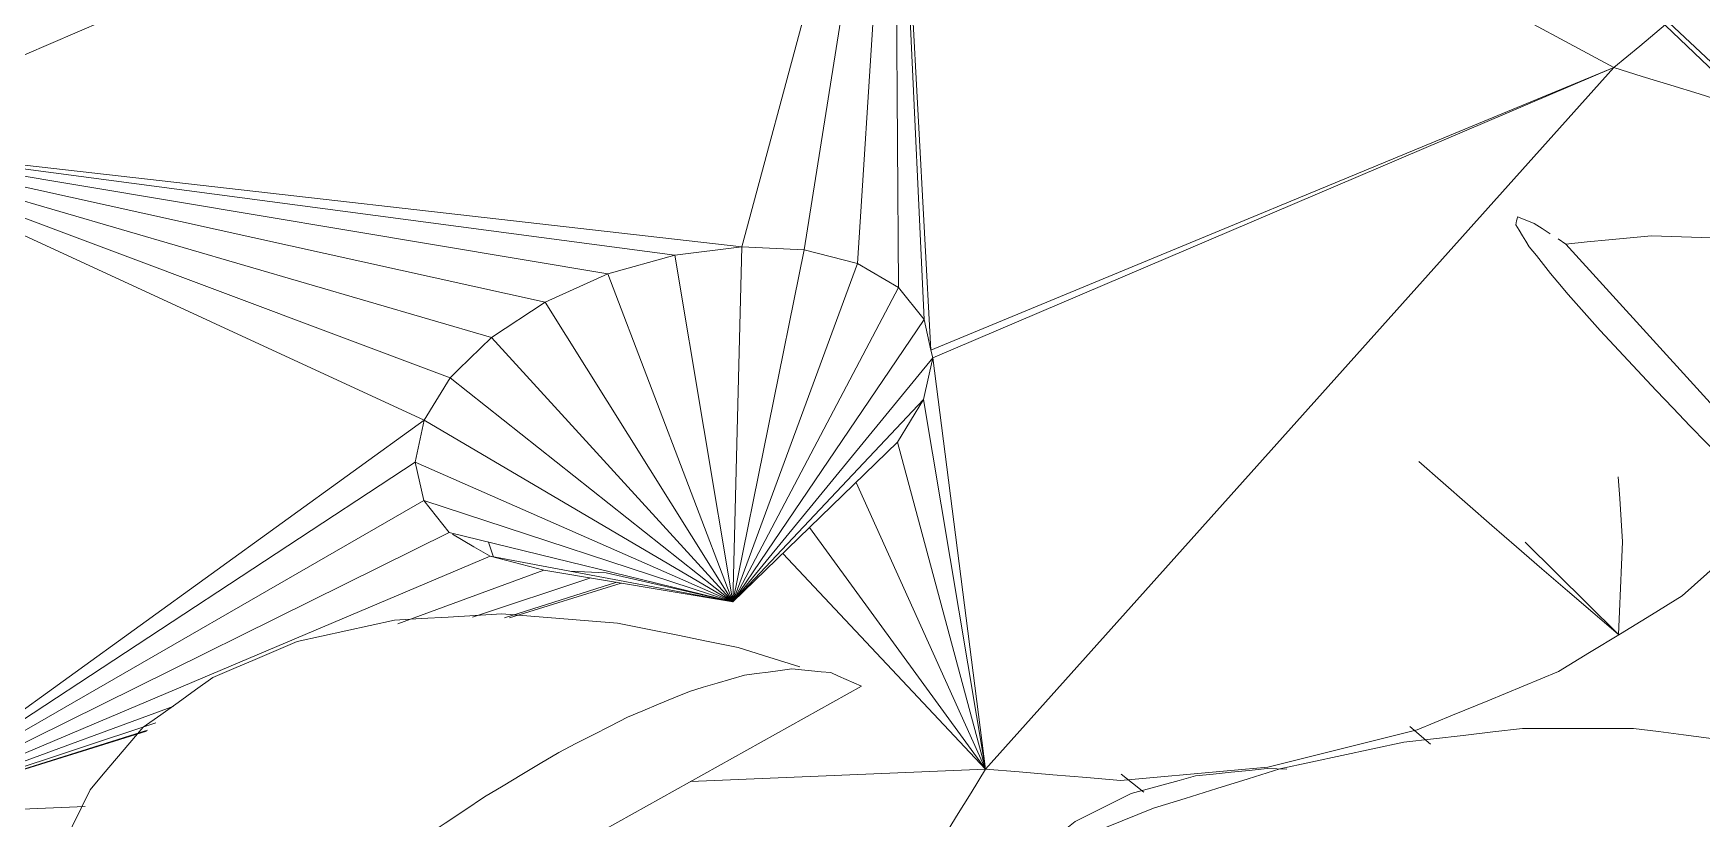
# Model space of a CAD drawing. Header units: metres. Extents: x 13.9 to 26.7, y -0.2 to 3.2.
# Drawn here: x 20.9356 to 21.0015, y 2.4857 to 2.5167 of the extents above; entities that cross this region are included whole.
import ezdxf

# ---------------------------------------------------------------- set-up
doc = ezdxf.new("R2010")
doc.units = ezdxf.units.M
doc.layers.add('Importações nas famílias', color=10, linetype='Continuous', lineweight=5)
doc.layers.add('Vegetação', color=7, linetype='Continuous', lineweight=5)

# ---------------------------------------------------------------- blocks, each defined once
blk = doc.blocks.new('Planta_pergolado_12200 - plantas pergolado_skp_Component_12-V1773-Corte 1')
at = {"layer": 'Importações nas famílias'}
for p, q in [((16.901401, 2.495825), (16.902179, 2.495854)), ((16.891589, 2.488067), (16.911629, 2.492283))]:
    blk.add_line(p, q, dxfattribs=at)
at = {"layer": 'Importações nas famílias', "flags": 128}
for points in [[(16.887699, 2.49744), (16.886707, 2.49731), (16.885715, 2.497179), (16.884723, 2.497049), (16.883731, 2.496918)], [(16.892083, 2.497432), (16.890987, 2.497434), (16.889891, 2.497436), (16.888795, 2.497438), (16.887699, 2.49744)], [(16.896781, 2.496893), (16.895606, 2.497028), (16.894432, 2.497163), (16.893258, 2.497297), (16.892083, 2.497432)], [(16.883731, 2.496918), (16.882867, 2.496658), (16.882002, 2.496398), (16.881137, 2.496138), (16.880273, 2.495878)], [(16.901681, 2.495837), (16.900456, 2.496101), (16.899231, 2.496365), (16.898006, 2.496629), (16.896781, 2.496893)], [(16.880273, 2.495878), (16.879556, 2.495494), (16.878839, 2.495111), (16.878122, 2.494727), (16.877405, 2.494344)], [(16.906669, 2.494288), (16.905422, 2.494675), (16.904175, 2.495063), (16.902928, 2.49545), (16.901681, 2.495837)], [(16.902179, 2.495854), (16.902889, 2.495781), (16.903599, 2.495707), (16.904309, 2.495634), (16.90502, 2.495561)], [(16.90502, 2.495561), (16.905655, 2.495386), (16.90629, 2.495211), (16.906925, 2.495037), (16.90756, 2.494862)], [(16.877405, 2.494344), (16.876852, 2.493846), (16.876299, 2.493348), (16.875747, 2.49285), (16.875194, 2.492352)], [(16.90756, 2.494862), (16.908113, 2.494588), (16.908665, 2.494314), (16.909218, 2.494039), (16.909771, 2.493765)], [(16.911629, 2.492283), (16.910389, 2.492784), (16.909149, 2.493285), (16.907909, 2.493787), (16.906669, 2.494288)], [(16.909771, 2.493765), (16.910235, 2.493395), (16.9107, 2.493024), (16.911164, 2.492653)], [(16.875194, 2.492352), (16.874819, 2.491751), (16.874443, 2.491151)]]:
    blk.add_lwpolyline(points, dxfattribs=at)
blk = doc.blocks.new('Planta_pergolado_12200 - plantas pergolado_skp_Component_12-V3868-Corte 1')
at = {"layer": 'Importações nas famílias'}
blk.add_line((20.998254, 2.492929), (20.994571, 2.496578), dxfattribs=at)
at = {"layer": 'Importações nas famílias', "flags": 128}
for points in [[(20.990364, 2.499766), (20.991328, 2.498923), (20.992293, 2.49808), (20.993257, 2.497238), (20.994222, 2.496395)], [(20.99842, 2.496595), (20.998363, 2.49745), (20.998306, 2.498305), (20.998249, 2.499159)], [(20.994222, 2.496395), (20.99523, 2.495528), (20.996238, 2.494662), (20.997246, 2.493795), (20.998254, 2.492929)], [(20.998254, 2.492929), (20.998296, 2.493845), (20.998337, 2.494762), (20.998379, 2.495678), (20.99842, 2.496595)]]:
    blk.add_lwpolyline(points, dxfattribs=at)
blk = doc.blocks.new('Planta_pergolado_12200 - plantas pergolado_skp_Component_17-V3869-Corte 1')
at = {"layer": 'Importações nas famílias'}
blk.add_line((20.953592, 2.496581), (20.953784, 2.49599), dxfattribs=at)
blk = doc.blocks.new('Planta_pergolado_12200 - plantas pergolado_skp_Component_16-V3870-Corte 1')
for name in ['Planta_pergolado_12200 - plantas pergolado_skp_Component_17-V3869-Corte 1', 'Planta_pergolado_12200 - plantas pergolado_skp_Component_12-V3868-Corte 1']:
    blk.add_blockref(name, (0, 0))
at = {"extrusion": (0, 0, -1), "zscale": -0.9999999999999999}
blk.add_blockref('Planta_pergolado_12200 - plantas pergolado_skp_Component_12-V1773-Corte 1', (-37.88655, -0.008219), dxfattribs=at)
blk = doc.blocks.new('Planta_pergolado_12200 - plantas pergolado_skp_-V3877-Corte 1')
blk.add_blockref('Planta_pergolado_12200 - plantas pergolado_skp_Component_16-V3870-Corte 1', (0, 0))
blk = doc.blocks.new('Planta_pergolado_12200 - plantas pergolado_skp_-V3878-Corte 1')
blk.add_blockref('Planta_pergolado_12200 - plantas pergolado_skp_-V3877-Corte 1', (0, 0))
blk = doc.blocks.new('Planta_pergolado_12200 - plantas pergolado_skp_Component_17-V3941-Corte 1')
at = {"layer": 'Importações nas famílias'}
for p, q in [((21.000048, 2.517298), (21.006318, 2.511425)), ((21.005948, 2.511413), (21.000122, 2.516999)), ((20.990823, 2.488603), (20.990003, 2.4893))]:
    blk.add_line(p, q, dxfattribs=at)
blk = doc.blocks.new('Planta_pergolado_12200 - plantas pergolado_skp_Component_16-V3942-Corte 1')
blk.add_blockref('Planta_pergolado_12200 - plantas pergolado_skp_Component_17-V3941-Corte 1', (0, 0))
blk = doc.blocks.new('Planta_pergolado_12200 - plantas pergolado_skp_-V3962-Corte 1')
blk.add_blockref('Planta_pergolado_12200 - plantas pergolado_skp_Component_16-V3942-Corte 1', (0, 0))
blk = doc.blocks.new('Planta_pergolado_12200 - plantas pergolado_skp_-V3963-Corte 1')
blk.add_blockref('Planta_pergolado_12200 - plantas pergolado_skp_-V3962-Corte 1', (0, 0))
blk = doc.blocks.new('Planta_pergolado_12200 - plantas pergolado_skp_-V4052-Corte 1')
for name in ['Planta_pergolado_12200 - plantas pergolado_skp_-V3963-Corte 1', 'Planta_pergolado_12200 - plantas pergolado_skp_-V3878-Corte 1']:
    blk.add_blockref(name, (0, 0))
blk = doc.blocks.new('Planta_pergolado_12200 - plantas pergolado_skp_Component_17-V4188-Corte 1')
at = {"layer": 'Importações nas famílias'}
blk.add_line((20.978598, 2.487407), (20.979494, 2.486703), dxfattribs=at)
blk = doc.blocks.new('Planta_pergolado_12200 - plantas pergolado_skp_Component_16-V4189-Corte 1')
blk.add_blockref('Planta_pergolado_12200 - plantas pergolado_skp_Component_17-V4188-Corte 1', (0, 0))
blk = doc.blocks.new('Planta_pergolado_12200 - plantas pergolado_skp_-V4198-Corte 1')
blk.add_blockref('Planta_pergolado_12200 - plantas pergolado_skp_Component_16-V4189-Corte 1', (0, 0))
blk = doc.blocks.new('Planta_pergolado_12200 - plantas pergolado_skp_-V4199-Corte 1')
blk.add_blockref('Planta_pergolado_12200 - plantas pergolado_skp_-V4198-Corte 1', (0, 0))
blk = doc.blocks.new('Planta_pergolado_12200 - plantas pergolado_skp_Component_12-V1754-Corte 1')
at = {"layer": 'Importações nas famílias'}
blk.add_line((16.818679, 2.414303), (16.787936, 2.433611), dxfattribs=at)
at = {"layer": 'Importações nas famílias', "flags": 128}
for points in [[(16.797697, 2.435598), (16.798842, 2.435628), (16.799986, 2.435659), (16.801131, 2.43569), (16.802276, 2.435721)], [(16.802276, 2.435721), (16.803335, 2.435605), (16.804393, 2.435488), (16.805452, 2.435372), (16.806511, 2.435256)], [(16.792879, 2.434889), (16.794083, 2.435066), (16.795288, 2.435243), (16.796492, 2.43542), (16.797697, 2.435598)], [(16.806511, 2.435256), (16.807458, 2.434995), (16.808405, 2.434734), (16.809353, 2.434474), (16.8103, 2.434213)], [(16.790408, 2.43425), (16.791643, 2.434569), (16.792879, 2.434889)], [(16.789165, 2.434086), (16.788858, 2.433967), (16.788551, 2.433848), (16.788243, 2.43373), (16.787936, 2.433611)], [(16.790716, 2.434151), (16.790328, 2.434135), (16.78994, 2.434118), (16.789553, 2.434102), (16.789165, 2.434086)], [(16.792571, 2.433806), (16.792107, 2.433892), (16.791643, 2.433978), (16.79118, 2.434065), (16.790716, 2.434151)], [(16.794711, 2.433054), (16.794176, 2.433242), (16.793641, 2.43343), (16.793106, 2.433618), (16.792571, 2.433806)], [(16.8103, 2.434213), (16.811114, 2.433814), (16.811928, 2.433415), (16.812742, 2.433017), (16.813556, 2.432618)], [(16.797111, 2.431905), (16.796511, 2.432193), (16.795911, 2.43248), (16.795311, 2.432767), (16.794711, 2.433054)], [(16.813556, 2.432618), (16.814217, 2.43209), (16.814879, 2.431562), (16.81554, 2.431034), (16.816202, 2.430507)], [(16.799745, 2.430371), (16.799086, 2.430755), (16.798428, 2.431138), (16.797769, 2.431522), (16.797111, 2.431905)], [(16.802583, 2.428468), (16.801873, 2.428944), (16.801164, 2.42942), (16.800454, 2.429895), (16.799745, 2.430371)], [(16.816202, 2.430507), (16.816695, 2.429862), (16.817188, 2.429218), (16.817682, 2.428574), (16.818175, 2.42793)], [(16.805594, 2.426219), (16.804841, 2.426781), (16.804089, 2.427344), (16.803336, 2.427906), (16.802583, 2.428468)], [(16.818175, 2.42793), (16.818489, 2.427184), (16.818803, 2.426438), (16.819117, 2.425693), (16.81943, 2.424947)], [(16.808745, 2.423648), (16.807957, 2.42429), (16.80717, 2.424933), (16.806382, 2.425576), (16.805594, 2.426219)], [(16.81943, 2.424947), (16.819557, 2.424117), (16.819684, 2.423288), (16.819811, 2.422458), (16.819938, 2.421629)], [(16.812, 2.420783), (16.811186, 2.421499), (16.810373, 2.422215), (16.809559, 2.422931), (16.808745, 2.423648)], [(16.819938, 2.421629), (16.819875, 2.420735), (16.819811, 2.419841), (16.819748, 2.418947), (16.819685, 2.418053)], [(16.815324, 2.417656), (16.814493, 2.418438), (16.813662, 2.41922), (16.812831, 2.420001), (16.812, 2.420783)], [(16.819685, 2.418053), (16.819434, 2.417115), (16.819182, 2.416178), (16.81893, 2.415241), (16.818679, 2.414303)], [(16.818679, 2.414303), (16.81784, 2.415141), (16.817001, 2.41598), (16.816162, 2.416818), (16.815324, 2.417656)]]:
    blk.add_lwpolyline(points, dxfattribs=at)
blk = doc.blocks.new('Planta_pergolado_12200 - plantas pergolado_skp_Component_12-V1795-Corte 1')
at = {"layer": 'Importações nas famílias'}
for p, q in [((16.852018, 2.565476), (16.873431, 2.58669)), ((16.873431, 2.58669), (16.873754, 2.586878))]:
    blk.add_line(p, q, dxfattribs=at)
at = {"layer": 'Importações nas famílias', "flags": 128}
for points in [[(16.874076, 2.587065), (16.874399, 2.587252), (16.874722, 2.58744)], [(16.874722, 2.58744), (16.874892, 2.587495), (16.875061, 2.58755), (16.875231, 2.587606), (16.875401, 2.587661)], [(16.875451, 2.587349), (16.875306, 2.587139), (16.875162, 2.586929), (16.875017, 2.58672), (16.874872, 2.58651)], [(16.875401, 2.587661), (16.875413, 2.587583), (16.875426, 2.587505), (16.875438, 2.587427), (16.875451, 2.587349)], [(16.861286, 2.586024), (16.861956, 2.586232), (16.862626, 2.586441), (16.863296, 2.586649), (16.863966, 2.586858)], [(16.863966, 2.586858), (16.864701, 2.586956), (16.865436, 2.587054), (16.866171, 2.587151), (16.866906, 2.587249)], [(16.866906, 2.587249), (16.867698, 2.587235), (16.868489, 2.587221), (16.869281, 2.587207), (16.870073, 2.587193)], [(16.870073, 2.587193), (16.870912, 2.587067), (16.871752, 2.586942), (16.872591, 2.586816), (16.873431, 2.58669)], [(16.858895, 2.584756), (16.859493, 2.585073), (16.86009, 2.58539), (16.860688, 2.585707), (16.861286, 2.586024)], [(16.874872, 2.58651), (16.874574, 2.586174), (16.874275, 2.585838), (16.873976, 2.585501), (16.873678, 2.585165)], [(16.85682, 2.583068), (16.857339, 2.58349), (16.857857, 2.583912), (16.858376, 2.584334), (16.858895, 2.584756)], [(16.873678, 2.585165), (16.873232, 2.58471), (16.872786, 2.584255), (16.872341, 2.5838), (16.871895, 2.583345)], [(16.855083, 2.58098), (16.855518, 2.581502), (16.855952, 2.582024), (16.856386, 2.582546), (16.85682, 2.583068)], [(16.871895, 2.583345), (16.871313, 2.582782), (16.870731, 2.582219), (16.870149, 2.581656), (16.869567, 2.581093)], [(16.853705, 2.578514), (16.85405, 2.57913), (16.854394, 2.579747), (16.854739, 2.580363), (16.855083, 2.58098)], [(16.869567, 2.581093), (16.868862, 2.580435), (16.868157, 2.579777), (16.867452, 2.579119), (16.866748, 2.578461)], [(16.852701, 2.575697), (16.852952, 2.576401), (16.853203, 2.577105), (16.853454, 2.577809), (16.853705, 2.578514)], [(16.866748, 2.578461), (16.865936, 2.577723), (16.865125, 2.576986), (16.864314, 2.576249), (16.863503, 2.575511)], [(16.852081, 2.572562), (16.852236, 2.573345), (16.852391, 2.574129), (16.852546, 2.574913), (16.852701, 2.575697)], [(16.863503, 2.575511), (16.862605, 2.574712), (16.861706, 2.573912), (16.860808, 2.573113), (16.859909, 2.572313)], [(16.851853, 2.569142), (16.85191, 2.569997), (16.851967, 2.570852), (16.852024, 2.571707), (16.852081, 2.572562)], [(16.859909, 2.572313), (16.858945, 2.571471), (16.85798, 2.570628), (16.857016, 2.569785), (16.856051, 2.568942)], [(16.852018, 2.565476), (16.851977, 2.566393), (16.851936, 2.567309), (16.851894, 2.568226), (16.851853, 2.569142)], [(16.856051, 2.568942), (16.855043, 2.568076), (16.854035, 2.567209), (16.853027, 2.566343), (16.852018, 2.565476)]]:
    blk.add_lwpolyline(points, dxfattribs=at)
blk = doc.blocks.new('Planta_pergolado_12200 - plantas pergolado_skp_Component_17-V4274-Corte 1')
at = {"layer": 'Importações nas famílias'}
for p, q in [((20.969637, 2.53065), (20.927218, 2.51239)), ((20.963597, 2.508245), (20.969637, 2.53065)), ((20.966061, 2.508132), (20.969637, 2.53065)), ((20.968174, 2.507587), (20.969637, 2.53065)), ((20.969637, 2.53065), (20.998076, 2.515335)), ((20.969793, 2.506649), (20.969637, 2.53065)), ((20.970807, 2.50538), (20.969637, 2.53065)), ((20.971079, 2.504172), (20.969637, 2.53065)), ((20.998076, 2.515335), (20.971079, 2.504172)), ((20.971147, 2.503868), (20.998076, 2.515335)), ((20.998076, 2.515335), (20.973233, 2.487609)), ((20.9583, 2.507177), (20.927218, 2.51239)), ((20.927218, 2.51239), (20.955829, 2.506068)), ((20.927218, 2.51239), (20.953705, 2.50467)), ((20.96095, 2.507919), (20.927218, 2.51239)), ((20.927218, 2.51239), (20.963597, 2.508245)), ((20.951041, 2.501395), (20.927218, 2.51239)), ((20.952072, 2.503075), (20.927218, 2.51239)), ((20.96095, 2.507919), (20.963597, 2.508245)), ((20.963239, 2.494222), (20.963597, 2.508245)), ((20.966061, 2.508132), (20.963597, 2.508245)), ((20.9583, 2.507177), (20.96095, 2.507919)), ((20.963239, 2.494222), (20.96095, 2.507919)), ((20.963239, 2.494222), (20.966061, 2.508132)), ((20.963239, 2.494222), (20.968174, 2.507587)), ((20.968174, 2.507587), (20.966061, 2.508132)), ((20.969793, 2.506649), (20.968174, 2.507587)), ((20.955829, 2.506068), (20.9583, 2.507177)), ((20.963239, 2.494222), (20.9583, 2.507177)), ((20.963239, 2.494222), (20.969793, 2.506649)), ((20.970807, 2.50538), (20.969793, 2.506649)), ((20.953705, 2.50467), (20.955829, 2.506068)), ((20.963239, 2.494222), (20.955829, 2.506068)), ((20.963239, 2.494222), (20.970807, 2.50538)), ((20.971079, 2.504172), (20.970807, 2.50538)), ((20.9524, 2.503396), (20.953705, 2.50467)), ((20.963239, 2.494222), (20.953705, 2.50467)), ((20.963239, 2.494222), (20.971147, 2.503868)), ((20.970789, 2.502215), (20.971147, 2.503868)), ((20.971147, 2.503868), (20.971079, 2.504172)), ((20.973233, 2.487609), (20.971147, 2.503868)), ((20.952072, 2.503075), (20.951041, 2.501395)), ((20.9524, 2.503396), (20.952072, 2.503075)), ((20.952072, 2.503075), (20.963239, 2.494222)), ((20.963239, 2.494222), (20.970789, 2.502215)), ((20.969759, 2.500535), (20.970789, 2.502215)), ((20.973233, 2.487609), (20.970789, 2.502215)), ((20.951041, 2.501395), (20.929441, 2.485789)), ((20.951041, 2.501395), (20.950684, 2.499742)), ((20.963239, 2.494222), (20.951041, 2.501395)), ((20.963239, 2.494222), (20.969759, 2.500535)), ((20.969759, 2.500535), (20.973233, 2.487609)), ((20.929441, 2.485789), (20.950684, 2.499742)), ((20.963239, 2.494222), (20.950684, 2.499742)), ((20.950684, 2.499742), (20.951023, 2.49823)), ((20.968126, 2.49894), (20.973233, 2.487609)), ((20.929441, 2.485789), (20.951023, 2.49823)), ((20.963239, 2.494222), (20.951023, 2.49823)), ((20.951023, 2.49823), (20.952037, 2.496961)), ((20.96628, 2.497159), (20.973233, 2.487609)), ((20.929441, 2.485789), (20.952037, 2.496961)), ((20.952037, 2.496961), (20.963239, 2.494222)), ((20.952161, 2.496889), (20.953008, 2.496399)), ((20.953008, 2.496399), (20.953656, 2.496023)), ((20.929441, 2.485789), (20.953656, 2.496023)), ((20.963239, 2.494222), (20.953656, 2.496023)), ((20.953656, 2.496023), (20.95577, 2.495478)), ((20.965219, 2.496134), (20.973233, 2.487609)), ((20.949999, 2.493355), (20.95577, 2.495478)), ((20.952952, 2.493609), (20.957632, 2.495165)), ((20.954215, 2.493592), (20.958662, 2.494992)), ((20.95577, 2.495478), (20.963239, 2.494222)), ((20.956806, 2.495431), (20.958234, 2.495365)), ((20.958234, 2.495365), (20.963239, 2.494222)), ((20.95442, 2.493589), (20.958826, 2.494964)), ((20.929441, 2.485789), (20.941146, 2.490097)), ((20.929441, 2.485789), (20.940432, 2.489445)), ((20.929441, 2.485789), (20.940109, 2.489149)), ((20.929441, 2.485789), (20.940061, 2.489105)), ((20.961578, 2.487125), (20.973233, 2.487609)), ((20.929441, 2.485789), (20.937644, 2.48613))]:
    blk.add_line(p, q, dxfattribs=at)
at = {"layer": 'Importações nas famílias', "flags": 128}
for points in [[(20.998076, 2.515335), (20.999099, 2.516182), (21.000122, 2.51703), (21.001145, 2.517877), (21.002168, 2.518725)], [(21.002567, 2.513944), (21.001444, 2.514292), (21.000322, 2.51464), (20.999199, 2.514987), (20.998076, 2.515335)], [(21.00078, 2.494458), (21.001745, 2.495324), (21.002711, 2.496191), (21.003676, 2.497058), (21.004614, 2.4979)], [(20.995887, 2.491469), (20.997111, 2.492216), (20.998334, 2.492963), (20.999557, 2.49371), (21.00078, 2.494458)], [(20.990297, 2.489161), (20.991695, 2.489738), (20.993092, 2.490315), (20.99449, 2.490892), (20.995887, 2.491469)], [(20.984391, 2.487693), (20.985868, 2.48806), (20.987344, 2.488427), (20.988821, 2.488794), (20.990297, 2.489161)], [(20.970948, 2.483882), (20.97152, 2.484814), (20.972091, 2.485746), (20.972662, 2.486678), (20.973233, 2.487609)], [(20.973233, 2.487609), (20.974568, 2.487498), (20.975902, 2.487387), (20.977237, 2.487275), (20.978571, 2.487164)], [(20.978571, 2.487164), (20.980026, 2.487296), (20.981481, 2.487428), (20.982936, 2.487561), (20.984391, 2.487693)]]:
    blk.add_lwpolyline(points, dxfattribs=at)
blk = doc.blocks.new('Planta_pergolado_12200 - plantas pergolado_skp_Component_16-V4275-Corte 1')
blk.add_blockref('Planta_pergolado_12200 - plantas pergolado_skp_Component_17-V4274-Corte 1', (0, 0))
at = {"extrusion": (0, 0, -1), "rotation": 2.999999999999923}
for name, p, zscale in [('Planta_pergolado_12200 - plantas pergolado_skp_Component_12-V1795-Corte 1', (-37.71111, -0.957873), -0.9999999999999989), ('Planta_pergolado_12200 - plantas pergolado_skp_Component_12-V1754-Corte 1', (-37.60589, -0.818003), -0.9999999999999987)]:
    blk.add_blockref(name, p, dxfattribs=dict(at, zscale=zscale))
blk = doc.blocks.new('Planta_pergolado_12200 - plantas pergolado_skp_-V4276-Corte 1')
blk.add_blockref('Planta_pergolado_12200 - plantas pergolado_skp_Component_16-V4275-Corte 1', (0, 0))
blk = doc.blocks.new('Planta_pergolado_12200 - plantas pergolado_skp_-V4277-Corte 1')
blk.add_blockref('Planta_pergolado_12200 - plantas pergolado_skp_-V4276-Corte 1', (0, 0))
blk = doc.blocks.new('Planta_pergolado_12200 - plantas pergolado_skp_-V4406-Corte 1')
for name in ['Planta_pergolado_12200 - plantas pergolado_skp_-V4199-Corte 1', 'Planta_pergolado_12200 - plantas pergolado_skp_-V4277-Corte 1']:
    blk.add_blockref(name, (0, 0))
blk = doc.blocks.new('Planta_pergolado_12200 - Planta_pergolado_12200-3075656-Corte 1')
for name in ['Planta_pergolado_12200 - plantas pergolado_skp_-V4052-Corte 1', 'Planta_pergolado_12200 - plantas pergolado_skp_-V4406-Corte 1']:
    blk.add_blockref(name, (0, 0))

msp = doc.modelspace()

# ---------------------------------------------------------------- block references
at = {"layer": 'Vegetação', "color": 10}
msp.add_blockref('Planta_pergolado_12200 - Planta_pergolado_12200-3075656-Corte 1', (0, 0), dxfattribs=at)

doc.saveas('drawing.dxf')
